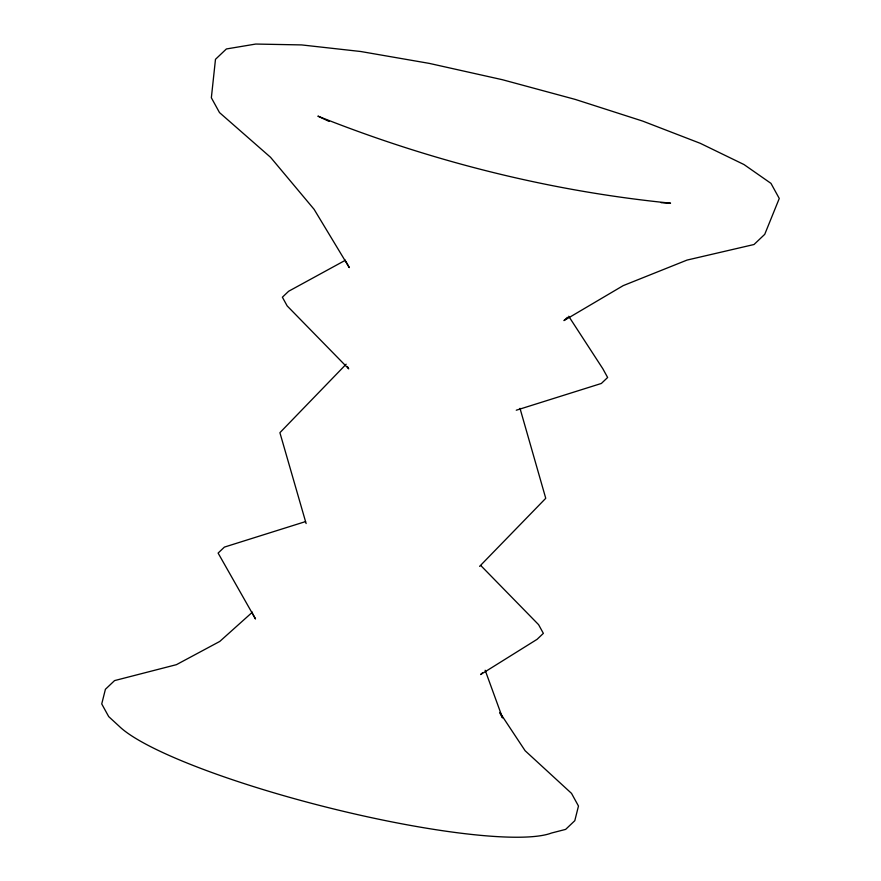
<?xml version="1.0" encoding="UTF-8"?>
<svg xmlns="http://www.w3.org/2000/svg" width="881" height="881" viewBox="0 0 881 881"><rect width="100%" height="100%" fill="white"/><g stroke="black" fill="none" stroke-linecap="round" stroke-linejoin="round"><path stroke-width="1.32" d="M346.156 364.205L279.905 432.692L306.125 523.545M479.605 566.362L545.746 498.305L519.999 408.344M567.408 317.325L563.961 320.585L623.219 285.62L687.026 260.082L754.015 244.511L764.73 234.346L779.267 198.467L770.963 183.369L744.016 164.56L700.263 143.317L642.678 121.093L575.194 99.399L502.412 79.719L429.278 63.388L360.792 51.516L301.61 44.92L255.765 44.05L226.384 48.962L215.482 59.313L211.352 97.769L219.501 112.581L270.533 157.281L314.099 209.326L349.283 267.604L346.002 261.646M482.458 672.82L480.663 674.538L537.08 639.331L543.368 633.362L538.577 624.651L480.894 565.646M252.484 612.108L219.776 641.434L176.42 664.67L114.574 680.595L105.412 689.283L101.733 703.93L108.704 716.605L119.364 726.418A230.426 38.819 14.1 0 0 332.434 808.659A230.426 38.819 14.1 0 0 551.418 833.052L565.646 829.384L574.797 820.696L578.476 806.038L571.516 793.374L525.12 750.733L499.769 712.421M345.561 260.159L288.671 291.237L282.383 297.205L287.173 305.916L348.7 368.853L347.433 366.529M516.266 410.216L601.349 383.466L607.637 377.486L602.846 368.776L568.708 316.257M305.564 521.585L224.402 547.101L218.114 553.081L255.501 618.969L252.065 612.724M661.113 202.674L670.551 203.17C549.711 191.166 430.633 161.091 317.898 116.127L329.087 121.413M500.1 713.478L502.522 717.894L485.167 670.254"/></g></svg>
